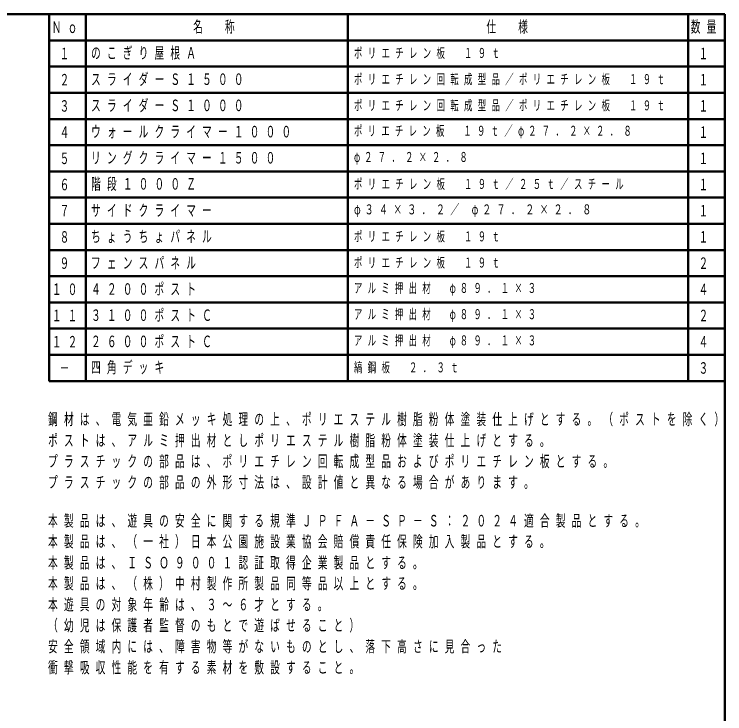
# Model space of a CAD drawing. Units: millimetres on the paper, scale 1:50. Extents: x -385 to 0, y -594 to 267.
# Drawn here: x -135.7 to 0, y 133.5 to 267 of the extents above; entities that cross this region are included whole.
import ezdxf
from ezdxf.enums import TextEntityAlignment as Align

# ---------------------------------------------------------------- set-up
doc = ezdxf.new("R2010")
doc.units = ezdxf.units.MM
doc.layers.add('LY_1', color=140, linetype='Continuous', lineweight=50)
doc.styles.add('ＭＳ ゴシック', font='')
doc.styles.get('ＭＳ ゴシック').set_extended_font_data('MS Gothic')

msp = doc.modelspace()

# ---------------------------------------------------------------- linework, layer by layer
at = {"layer": 'LY_1', "color": 7}
for p, q in [((0, 267), (-385, 267)), ((0, 0), (0, 267))]:
    msp.add_line(p, q, dxfattribs=at)
at = {"layer": 'LY_1'}
for p, q in [((-129, 197), (-129, 267)), ((-129, 267), (0, 267)), ((-122, 197), (-122, 267)), ((-72, 197), (-72, 267)), ((-7, 197), (-7, 267)), ((0, 202), (0, 267)), ((-129, 262), (0, 262)), ((-129, 257), (0, 257)), ((-129, 252), (0, 252)), ((-129, 247), (0, 247)), ((-129, 242), (0, 242)), ((-129, 237), (0, 237)), ((-129, 232), (0, 232)), ((-129, 227), (0, 227)), ((-129, 222), (0, 222)), ((-129, 217), (0, 217)), ((-129, 212), (0, 212)), ((-129, 207), (0, 207)), ((-129, 202), (0, 202)), ((-129, 197), (0, 197))]:
    msp.add_line(p, q, dxfattribs=at)

# ---------------------------------------------------------------- texts
at = {"layer": 'LY_1', "color": 7, "style": 'ＭＳ ゴシック', "width": 0.6}
for s, p in [('１', (-127, 259.5)), ('１', (-5, 259.5)), ('２', (-127, 254.5)), ('１', (-5, 254.5)), ('３', (-127, 249.5)), ('１', (-5, 249.5)), ('４', (-127, 244.5)), ('１', (-5, 244.5)), ('５', (-127, 239.5)), ('１', (-5, 239.5)), ('６', (-127, 234.5)), ('１', (-5, 234.5)), ('７', (-127, 229.5)), ('１', (-5, 229.5)), ('８', (-127, 224.5)), ('１', (-5, 224.5)), ('９', (-127, 219.5)), ('２', (-5, 219.5)), ('４', (-5, 214.5)), ('２', (-5, 209.5)), ('４', (-5, 204.5)), ('－', (-127, 199.5)), ('３', (-5, 199.5))]:
    msp.add_text(s, height=2.199, dxfattribs=at).set_placement(p, align=Align.MIDDLE_LEFT)
at = {"layer": 'LY_1', "color": 7, "style": 'ＭＳ ゴシック'}
for s, insert, char_height, attachment_point in [('\\T1.64;\\W0.6;名\u3000称', (-101.5, 264.5), 2.199, 4), ('\\T1.64;\\W0.6;仕\u3000様', (-45.5, 264.5), 2.199, 4), ('\\T1.64;\\W0.6;数量', (-6.5, 264.5), 2.199, 4), ('\\T1.64;\\W0.6;Ｎｏ', (-128.5, 264.5), 2.199, 4), ('\\T1.64;\\W0.6;のこぎり屋根Ａ', (-121, 259.5), 2.199, 4), ('\\T1.64;\\W0.6;ポリエチレン板\u3000１９ｔ', (-70.8, 259.5), 1.906, 4), ('\\T1.64;\\W0.6;スライダーＳ１５００', (-121, 254.5), 2.199, 4), ('\\T1.64;\\W0.6;ポリエチレン回転成型品／ポリエチレン板\u3000１９ｔ', (-70.8, 254.5), 1.906, 4), ('\\T1.64;\\W0.6;スライダーＳ１０００', (-121, 249.5), 2.199, 4), ('\\T1.64;\\W0.6;ポリエチレン回転成型品／ポリエチレン板\u3000１９ｔ', (-70.8, 249.5), 1.906, 4), ('\\T1.64;\\W0.6;ウォールクライマー１０００', (-121, 244.5), 2.199, 4), ('\\T1.63;\\W0.6;ポリエチレン板\u3000１９ｔ／φ２７．２×２．８', (-70.8, 244.5), 1.906, 4), ('\\T1.64;\\W0.6;リングクライマー１５００', (-121, 239.5), 2.199, 4), ('\\T1.63;\\W0.6;φ２７．２×２．８', (-70.8, 239.5), 1.906, 4), ('\\T1.64;\\W0.6;階段１０００Ｚ', (-121, 234.5), 2.199, 4), ('\\T1.64;\\W0.6;ポリエチレン板\u3000１９ｔ／２５ｔ／スチール', (-70.8, 234.5), 1.906, 4), ('\\T1.64;\\W0.6;サイドクライマー', (-121, 229.5), 2.199, 4), ('\\T1.58;\\W0.65;φ３４×３．２／\\~φ２７．２×２．８', (-70.8, 229.5), 1.906, 4), ('\\T1.64;\\W0.6;ちょうちょパネル', (-121, 224.5), 2.199, 4), ('\\T1.64;\\W0.6;ポリエチレン板\u3000１９ｔ', (-70.8, 224.5), 1.906, 4), ('\\T1.64;\\W0.6;フェンスパネル', (-121, 219.5), 2.199, 4), ('\\T1.64;\\W0.6;ポリエチレン板\u3000１９ｔ', (-70.8, 219.5), 1.906, 4), ('\\T1.64;\\W0.6;４２００ポスト', (-121, 214.5), 2.199, 4), ('\\T1.63;\\W0.6;アルミ押出材\u3000φ８９．１×３', (-70.8, 214.5), 1.906, 4), ('\\T1.64;\\W0.6;１０', (-128.5, 214.5), 2.199, 4), ('\\T1.64;\\W0.6;１１', (-128.5, 209.5), 2.199, 4), ('\\T1.64;\\W0.6;３１００ポストＣ', (-121, 209.5), 2.199, 4), ('\\T1.63;\\W0.6;アルミ押出材\u3000φ８９．１×３', (-70.8, 209.5), 1.906, 4), ('\\T1.64;\\W0.6;１２', (-128.5, 204.5), 2.199, 4), ('\\T1.64;\\W0.6;２６００ポストＣ', (-121, 204.5), 2.199, 4), ('\\T1.63;\\W0.6;アルミ押出材\u3000φ８９．１×３', (-70.8, 204.5), 1.906, 4), ('\\T1.64;\\W0.6;四角デッキ', (-121, 199.5), 2.199, 4), ('\\T1.64;\\W0.6;縞鋼板\u3000２．３ｔ', (-70.8, 199.5), 1.906, 4), ('\\T1.64;\\W0.6;鋼材は、電気亜鉛メッキ処理の上、ポリエステル樹脂粉体塗装仕上げとする。（ポストを除く）', (-129.208, 188.333), 2.199, 7), ('\\T1.64;\\W0.6;ポストは、アルミ押出材としポリエステル樹脂粉体塗装仕上げとする。', (-129.208, 184.333), 2.199, 7), ('\\T1.64;\\W0.6;プラスチックの部品は、ポリエチレン回転成型品およびポリエチレン板とする。', (-129.208, 180.333), 2.199, 7), ('\\T1.64;\\W0.6;プラスチックの部品の外形寸法は、設計値と異なる場合があります。', (-129.208, 176.333), 2.199, 7), ('\\T1.64;\\W0.6;本製品は、遊具の安全に関する規準ＪＰＦＡ－ＳＰ－Ｓ：２０２４適合製品とする。', (-129.208, 169), 2.199, 7), ('\\T1.64;\\W0.6;本製品は、（一社）日本公園施設業協会賠償責任保険加入製品とする。', (-129.208, 165), 2.199, 7), ('\\T1.64;\\W0.6;本製品は、ＩＳＯ９００１認証取得企業製品とする。', (-129.208, 161), 2.199, 7), ('\\T1.64;\\W0.6;本製品は、（株）中村製作所製品同等品以上とする。', (-129.208, 157), 2.199, 7), ('\\T1.64;\\W0.6;本遊具の対象年齢は、３～６才とする。', (-129.208, 153), 2.199, 7), ('\\T1.64;\\W0.6;（幼児は保護者監督のもとで遊ばせること）', (-129.208, 149), 2.199, 7), ('\\T1.64;\\W0.6;安全領域内には、障害物等がないものとし、落下高さに見合った', (-129.208, 145), 2.199, 7), ('\\T1.64;\\W0.6;衝撃吸収性能を有する素材を敷設すること。', (-129.208, 141), 2.199, 7)]:
    msp.add_mtext(s, dxfattribs=dict(at, insert=insert, char_height=char_height, attachment_point=attachment_point))

doc.saveas('drawing.dxf')
